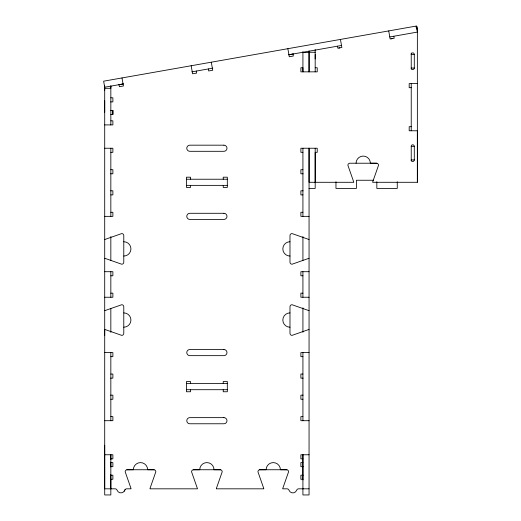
<?xml version="1.0" encoding="UTF-8"?>
<svg xmlns="http://www.w3.org/2000/svg" width="521" height="521" viewBox="0 0 521 521"><rect width="100%" height="100%" fill="white"/><g stroke="black" fill="none" stroke-linecap="round" stroke-linejoin="round"><path stroke-width="0.78" d="M104.708 487.799L104.708 445.227M104.708 335.557L104.708 329.532A2.045 2.045 0 0 1 105.294 329.617L121.738 335.374A2.045 2.045 0 0 0 123.783 333.329L123.783 306.765A2.045 2.045 0 0 0 121.738 304.72L105.294 310.477A2.045 2.045 0 0 1 104.708 310.562M110.836 454.761L110.836 494.95L104.708 494.95L104.708 88.296L110.836 88.296M110.836 488.822L110.836 474.761M110.836 466.914L110.836 462.094M110.836 459.594L110.836 454.807M110.836 124.91L110.836 86.134M110.836 114.503L112.881 114.503L112.881 110.413L110.654 110.413M302.922 488.822L302.922 454.761M302.922 71.768L302.922 67.704L300.884 67.763L300.884 71.846L317.23 71.846L317.23 67.763L315.185 67.763M315.185 182.298L315.185 148.238M315.185 58.932L315.185 54.516M302.922 488.262L302.922 494.95L309.057 494.95L309.057 148.238L309.057 182.298L353.72 182.298A2.045 2.045 0 0 0 353.635 181.712L347.885 165.268A2.045 2.045 0 0 1 349.923 163.223L376.488 163.223A2.045 2.045 0 0 1 378.533 165.268L372.775 181.712A2.045 2.045 0 0 0 372.691 182.298L417.36 182.298L417.36 130.778L409.187 130.778L409.187 126.694L411.232 126.694M124.206 491.257L125.066 489.642M416.833 29.072L416.299 26.05L103.64 81.178L104.701 87.215L123.08 83.979M288.575 54.77L293.356 53.923M191.865 71.846L212.809 68.153M288.927 54.731L341.509 45.464M389.793 36.952L417.36 32.087L416.292 26.05M338.839 48.01L339.848 47.828M391.147 38.782L392.157 38.606M118.736 84.721L123.477 83.888M126.85 469.779L133.35 469.747A7.151 7.151 0 0 1 140.501 462.596A7.151 7.151 0 0 1 147.658 469.747L154.157 469.779M193.226 469.779L199.732 469.747A7.151 7.151 0 0 1 206.883 462.596A7.151 7.151 0 0 1 214.033 469.747L220.533 469.779M259.608 469.779L266.107 469.747A7.151 7.151 0 0 1 273.258 462.596A7.151 7.151 0 0 1 280.415 469.747L286.915 469.779M415.83 26.929L417.36 26.929L417.36 182.298M309.057 52.263L315.185 52.263M302.922 52.608L309.057 52.608L309.057 71.846L309.057 50.889M411.232 54.438L414.293 54.438M414.442 68.062L411.232 68.062A1.53 1.53 0 0 0 412.762 69.553A1.53 1.53 0 0 0 414.293 68.023L414.293 54.399A1.53 1.53 0 0 0 412.762 52.868A1.53 1.53 0 0 0 411.232 54.399M417.36 83.607L409.187 83.607L409.187 87.691L411.232 87.691M110.836 97.811L112.881 97.811L112.881 101.901L110.654 101.901M110.836 120.82L112.881 120.826L112.881 124.91L104.708 124.91M411.232 160.969L411.232 146.323L414.293 146.323L414.293 159.947A1.53 1.53 0 0 1 412.762 161.477A1.53 1.53 0 0 1 411.232 159.947L414.442 159.947M104.708 148.238L112.881 148.238L112.881 152.327L110.836 152.327M302.922 152.327L300.884 152.327L300.884 148.238L317.23 148.238L317.23 152.327L315.185 152.327L315.185 188.426L309.057 188.426M110.836 169.696L112.881 169.696L112.881 173.786L110.654 173.786M302.922 169.696L300.884 169.696L300.884 173.786L303.111 173.786M186.446 179.231L227.319 179.231M373.687 180.253L356.397 180.253L356.397 188.426L335.96 188.426L335.96 181.738M186.446 185.365L227.319 185.365M110.654 190.81L112.881 190.81L112.881 194.9L110.836 194.9M303.111 190.81L300.884 190.81L300.884 194.9L302.922 194.9M110.836 212.268L112.881 212.268L112.881 216.358L104.708 216.358M302.922 212.268L300.884 212.268L300.884 216.358L309.057 216.358M104.708 271.702L112.881 271.702L112.881 275.785L110.836 275.785M309.057 271.702L300.884 271.702L300.884 275.785L302.922 275.785M110.836 293.154L112.881 293.154L112.881 297.244L104.708 297.244M302.922 293.154L300.884 293.154L300.884 297.244L309.057 297.244M104.708 352.587L112.881 352.587L112.881 356.677L110.836 356.677M309.057 352.587L300.884 352.587L300.884 356.677L302.922 356.677M110.836 374.045L112.881 374.045L112.881 378.129L110.654 378.129M302.922 374.045L300.884 374.045L300.884 378.129L303.111 378.129M186.446 383.58L227.319 383.58M186.446 389.708L227.319 389.708M110.654 395.159L112.881 395.159L112.881 399.249L110.836 399.249M303.111 395.159L300.884 395.159L300.884 399.249L302.922 399.249M110.836 416.618L112.881 416.618L112.881 420.701L104.708 420.701M302.922 416.618L300.884 416.618L300.884 420.701L309.057 420.701M104.708 454.761L112.881 454.761L112.881 458.851L110.836 458.851M309.057 454.761L300.884 454.761L300.884 458.851L302.922 458.851M110.836 462.596L112.881 462.596L112.881 466.679L110.654 466.679M302.922 462.596L300.884 462.596L300.884 466.679L303.183 466.679M110.582 475.198L112.881 475.198L112.881 479.281L110.836 479.281M303.111 475.198L300.884 475.198L300.884 479.281L302.922 479.281M104.708 488.822L115.148 488.822A2.045 2.045 0 0 1 117.075 490.183A4.09 4.09 0 0 0 124.779 490.183A2.045 2.045 0 0 1 126.707 488.822L131.018 488.822A2.038 2.038 0 0 0 130.934 488.236L125.177 471.792A2.045 2.045 0 0 1 127.222 469.747L153.786 469.747A2.045 2.045 0 0 1 155.831 471.792L150.074 488.236A2.045 2.045 0 0 0 149.989 488.822L197.394 488.822A2.045 2.045 0 0 0 197.309 488.236L191.559 471.792A2.045 2.045 0 0 1 193.597 469.747L220.162 469.747A2.045 2.045 0 0 1 222.206 471.792L216.449 488.236A2.045 2.045 0 0 0 216.365 488.822L263.776 488.822A2.045 2.045 0 0 0 263.691 488.236L257.934 471.792A2.045 2.045 0 0 1 259.979 469.747L286.543 469.747A2.045 2.045 0 0 1 288.588 471.792L282.831 488.236A2.038 2.038 0 0 0 282.747 488.822L287.058 488.822A2.045 2.045 0 0 1 288.979 490.183A4.09 4.09 0 0 0 296.69 490.183A2.045 2.045 0 0 1 298.618 488.822L309.057 488.822M376.859 163.262L370.359 163.223A7.151 7.151 0 0 0 363.209 156.072A7.151 7.151 0 0 0 356.058 163.223M393.811 36.242L394.169 38.254L390.144 38.964L388.725 30.915M340.441 39.427L341.861 47.476L337.836 48.186L337.478 46.174M292.952 54.028L293.303 56.04L289.279 56.75L287.859 48.694M211.292 62.201L212.711 70.25L208.687 70.96L208.328 68.948M196.254 71.077L196.612 73.09L192.588 73.793L191.168 65.744M121.999 77.942L123.412 85.991L119.387 86.701L119.035 84.689M411.232 53.077L411.232 69.085M411.232 83.607L411.232 130.778M397.262 181.738L397.262 188.426L376.833 188.426L376.833 181.738M315.185 49.547L315.185 71.846M302.922 51.638L302.922 71.846M302.922 148.238L302.922 216.358M302.922 236.567L302.922 260.448M302.922 271.702L302.922 297.244M302.922 307.839L302.922 332.235M302.922 352.587L302.922 420.701M302.922 454.683L302.922 479.9M223.229 179.231L223.229 177.192L227.319 177.192L227.319 187.41L223.229 187.41L223.229 185.365M223.229 383.58L223.229 381.535L227.319 381.535L227.319 391.753L223.229 391.753L223.229 389.708M190.536 179.231L190.536 177.192L186.446 177.192L186.446 187.41L190.536 187.41L190.536 185.365M190.536 383.58L190.536 381.535L186.446 381.535L186.446 391.753L190.536 391.753L190.536 389.708M112.881 110.413L112.881 114.503M110.836 85.828L110.836 88.082M110.836 148.238L110.836 216.358M110.836 236.567L110.836 260.448M110.836 271.702L110.836 297.244M110.836 308.497L110.836 332.372M110.836 352.587L110.836 420.701M104.708 85.828L104.708 90.341M104.708 100.618L104.708 112.197M104.708 239.413A2.045 2.045 0 0 0 105.294 239.328L121.738 233.571A2.045 2.045 0 0 1 123.783 235.616L123.783 262.18A2.045 2.045 0 0 1 121.738 264.225L105.294 258.468A2.045 2.045 0 0 0 104.708 258.383M309.057 329.532A2.045 2.045 0 0 0 308.471 329.617L292.027 335.374A2.045 2.045 0 0 1 289.982 333.329L289.982 306.765A2.045 2.045 0 0 1 292.027 304.72L308.471 310.477A2.045 2.045 0 0 0 309.057 310.562M309.057 258.383A2.045 2.045 0 0 0 308.471 258.468L292.027 264.225A2.045 2.045 0 0 1 289.982 262.18L289.982 235.616A2.045 2.045 0 0 1 292.027 233.571L308.471 239.328A2.045 2.045 0 0 0 309.057 239.413M411.232 146.323A1.53 1.53 0 0 1 412.762 144.792A1.53 1.53 0 0 1 414.293 146.323M123.783 241.744A7.151 7.151 0 0 1 130.934 248.895A7.151 7.151 0 0 1 123.783 256.052M123.783 312.893A7.151 7.151 0 0 1 130.934 320.044A7.151 7.151 0 0 1 123.783 327.201M289.982 327.201A7.151 7.151 0 0 1 282.831 320.044A7.151 7.151 0 0 1 289.982 312.893M289.982 256.052A7.151 7.151 0 0 1 282.831 248.895A7.151 7.151 0 0 1 289.982 241.744M223.913 145.177L189.852 145.177A3.067 3.067 0 0 0 186.785 148.238A3.067 3.067 0 0 0 189.852 151.305L223.913 151.305A3.067 3.067 0 0 0 226.974 148.238A3.067 3.067 0 0 0 223.913 145.177M223.913 213.291L189.852 213.291A3.067 3.067 0 0 0 186.785 216.358A3.067 3.067 0 0 0 189.852 219.419L223.913 219.419A3.067 3.067 0 0 0 226.974 216.358A3.067 3.067 0 0 0 223.913 213.291M223.913 349.526L189.852 349.526A3.067 3.067 0 0 0 186.785 352.587A3.067 3.067 0 0 0 189.852 355.654L223.913 355.654A3.067 3.067 0 0 0 226.974 352.587A3.067 3.067 0 0 0 223.913 349.526M223.913 417.64L189.852 417.64A3.067 3.067 0 0 0 186.785 420.701A3.067 3.067 0 0 0 189.852 423.768L223.913 423.768A3.067 3.067 0 0 0 226.974 420.701A3.067 3.067 0 0 0 223.913 417.64"/></g></svg>
